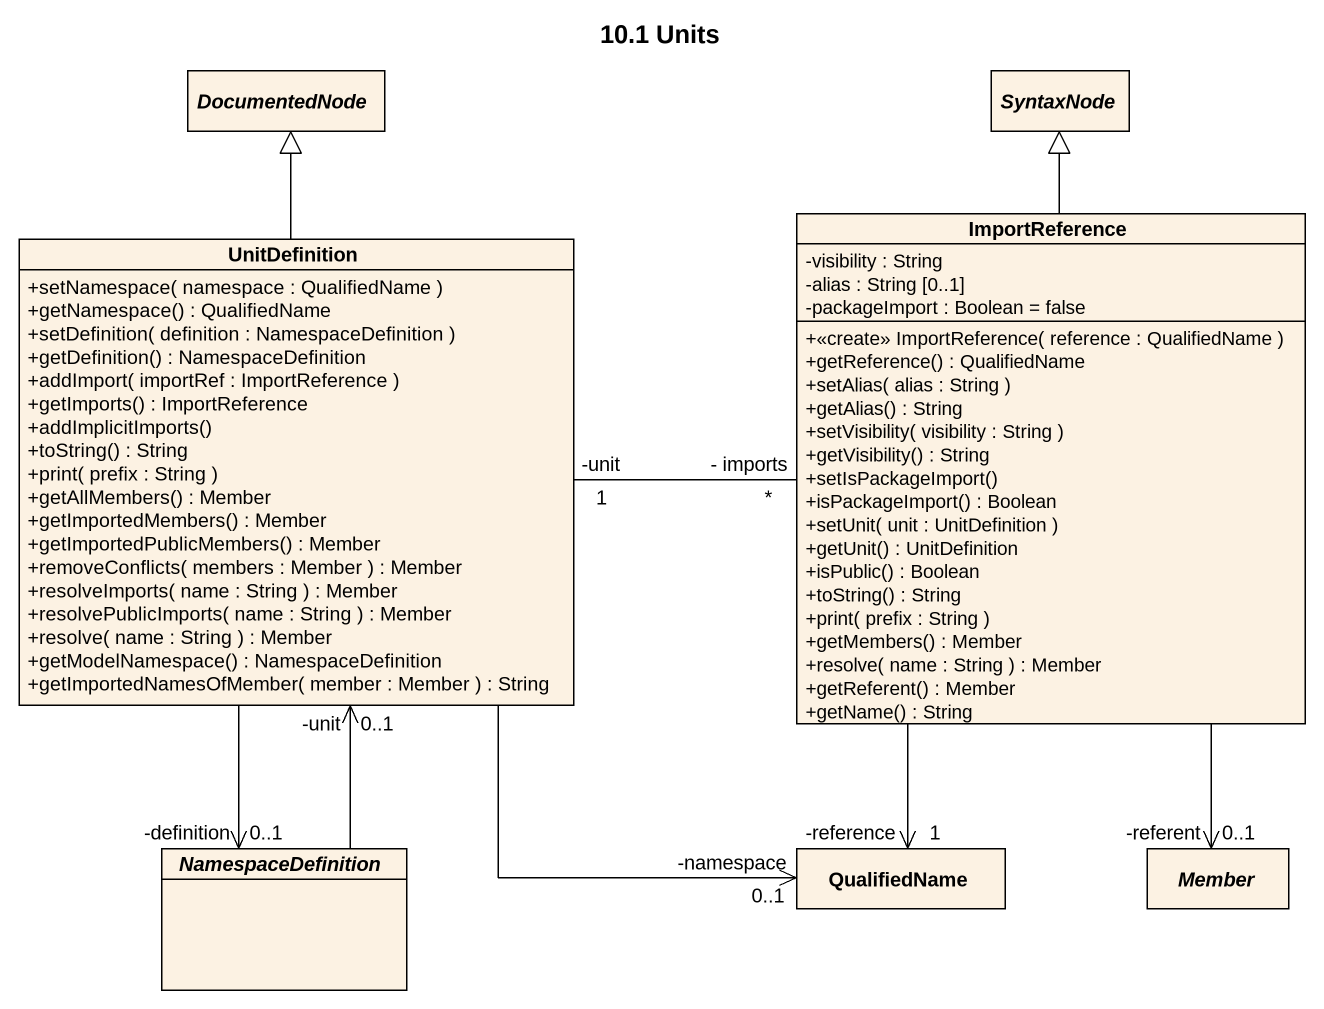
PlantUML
@startuml
title 10.1 Units
hide circle
hide empty members
skinparam classAttributeIconSize 0
abstract class DocumentedNode
abstract class SyntaxNode
class UnitDefinition {
  +setNamespace( namespace : QualifiedName )
  +getNamespace() : QualifiedName
  +setDefinition( definition : NamespaceDefinition )
  +getDefinition() : NamespaceDefinition
  +addImport( importRef : ImportReference )
  +getImports() : ImportReference
  +addImplicitImports()
  +toString() : String
  +print( prefix : String )
  +getAllMembers() : Member
  +getImportedMembers() : Member
  +getImportedPublicMembers() : Member
  +removeConflicts( members : Member ) : Member
  +resolveImports( name : String ) : Member
  +resolvePublicImports( name : String ) : Member
  +resolve( name : String ) : Member
  +getModelNamespace() : NamespaceDefinition
  +getImportedNamesOfMember( member : Member ) : String
}
class ImportReference {
  -visibility : String
  -alias : String [0..1]
  -packageImport : Boolean = false
  +<<create>> ImportReference( reference : QualifiedName )
  +getReference() : QualifiedName
  +setAlias( alias : String )
  +getAlias() : String
  +setVisibility( visibility : String )
  +getVisibility() : String
  +setIsPackageImport()
  +isPackageImport() : Boolean
  +setUnit( unit : UnitDefinition )
  +getUnit() : UnitDefinition
  +isPublic() : Boolean
  +toString() : String
  +print( prefix : String )
  +getMembers() : Member
  +resolve( name : String ) : Member
  +getReferent() : Member
  +getName() : String
}
abstract class NamespaceDefinition
class QualifiedName
abstract class Member
UnitDefinition -up-|> DocumentedNode
UnitDefinition "-unit\n1" -right- "- imports\n*" ImportReference
UnitDefinition --> "-definition\n0..1" NamespaceDefinition
UnitDefinition --> "-namespace\n0..1" QualifiedName
ImportReference -up-|> SyntaxNode
ImportReference --> "-reference\n1" QualifiedName
ImportReference --> "-referent\n0..1" Member
NamespaceDefinition -up-> "-unit\n0..1" UnitDefinition
@enduml
